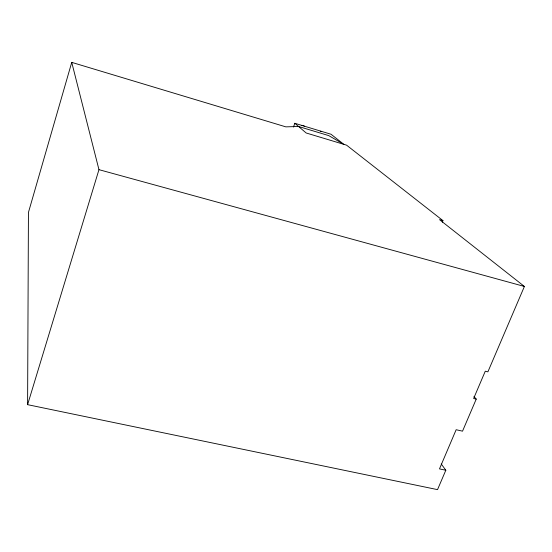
<?xml version="1.0" encoding="UTF-8"?>
<svg xmlns="http://www.w3.org/2000/svg" width="552" height="552" viewBox="0 0 552 552"><rect width="100%" height="100%" fill="white"/><g stroke="black" fill="none" stroke-linecap="round" stroke-linejoin="round"><path stroke-width="0.83" d="M441.276 463.99L445.816 470.249L437.529 489.631L27.6 404.664L28.442 212.444L71.739 62.369L285.846 126.863L298.556 126.484L328.709 135.599L343.834 144.327L331.041 134.26L294.802 123.275L293.485 127.029M27.6 404.664L98.96 169.664L71.739 62.369M442.331 222.221L442.966 220.627L346.566 145.155L306.181 132.984L294.802 123.275M473.975 396.55L476.238 399.096L462.528 431.167L456.152 429.725L439.482 468.896L445.816 470.249M442.966 220.627L439.495 219.627L524.4 286.46L487.892 371.841L485.277 371.199L473.637 398.482L476.238 399.096M98.96 169.664L524.4 286.46M301.53 125.476A3.271 3.064 -50 0 1 304.49 126.373M320.27 131.231A3.098 2.877 -50 0 1 320.96 131.542"/></g></svg>
